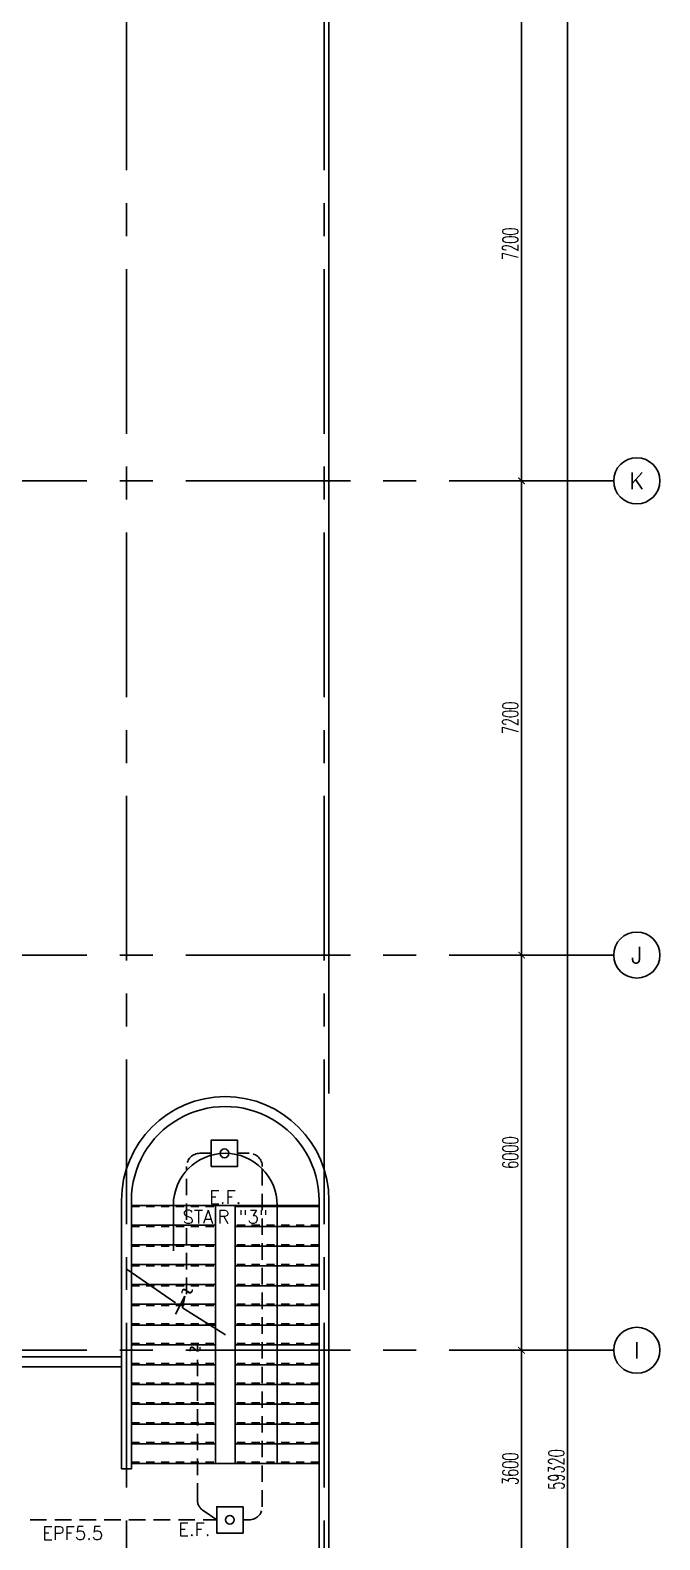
# Model space of a CAD drawing. Extents: x -0.3 to 93.5, y -1.1 to 78.4.
# Drawn here: x 83.97 to 93.53, y 34.09 to 57.01 of the extents above; entities that cross this region are included whole.
import ezdxf
from ezdxf.enums import TextEntityAlignment as Align

# ---------------------------------------------------------------- set-up
doc = ezdxf.new("R2010")
doc.units = 0
doc.header["$MEASUREMENT"] = 0
doc.header["$PDMODE"] = 34
for name, pattern in [('CENTERX2', [4, 2.5, -0.5, 0.5, -0.5]), ('HIDDEN', [0.375, 0.25, -0.125]), ('HIDDEN2', [0.1875, 0.125, -0.0625])]:
    doc.linetypes.add(name, pattern=pattern)
doc.layers.get('0').update_dxf_attribs({"linetype": 'CONTINUOUS'})
doc.layers.get('DEFPOINTS').update_dxf_attribs({"linetype": 'CONTINUOUS'})
for name, color, linetype in [('AX-CR', 11, 'CONTINUOUS'), ('AX-DIM', 11, 'CONTINUOUS'), ('AX-TXT', 2, 'CONTINUOUS'), ('AXES', 11, 'CENTERX2'), ('E-HLINE', 2, 'HIDDEN'), ('E-LITE', 4, 'CONTINUOUS'), ('E-TEXT', 4, 'CONTINUOUS'), ('RM-NAME', 11, 'CONTINUOUS'), ('ROOF', 11, 'CONTINUOUS'), ('STR', 11, 'CONTINUOUS'), ('WALL', 11, 'CONTINUOUS')]:
    doc.layers.add(name, color=color, linetype=linetype)
doc.styles.add('ROMANS', font='ROMANS.shx', dxfattribs={"width": 0.6})
doc.dimstyles.new('STANDARD in', dxfattribs={"dimtxt": 0.24, "dimasz": 0.1, "dimexe": 0.07, "dimexo": 0.05, "dimgap": 0.05, "dimtad": 1, "dimdec": 0, "dimlfac": 1000, "dimzin": 0, "dimdsep": 46, "dimtxsty": 'ROMANS', "dimblk": 'ARCHTICK', "dimcen": 0.05, "dimdle": 0.05, "dimclrd": 7, "dimclre": 7, "dimclrt": 2, "dimadec": 0, "dimazin": 0, "dimtfac": 1, "dimtdec": 0, "dimtmove": 2, "dimatfit": 3, "dimldrblk": 'ARCHTICK', "dimfxl": 0, "dimtolj": 1, "dimtzin": 0, "dimarcsym": 0})

# ---------------------------------------------------------------- blocks, each defined once
blk = doc.blocks.new('_ARCHTICK')
at = {"color": 0, "linetype": 'ByBlock', "const_width": 0.15}
blk.add_lwpolyline([(-0.5, -0.5), (0.5, 0.5)], dxfattribs=at)
blk = doc.blocks.new('*D140')
at = {"layer": 'AX-DIM', "color": 7, "lineweight": -2, "ltscale": 0.3}
for p, q in [((83.282, 76.348), (83.282, 77.068)), ((88.507, 40.87), (88.507, 77.068)), ((83.232, 76.998), (88.557, 76.998))]:
    blk.add_line(p, q, dxfattribs=at)
at = {"layer": 'DEFPOINTS', "color": 0, "ltscale": 0.3}
for p in [(88.507, 76.998), (83.282, 76.298), (88.507, 40.82)]:
    blk.add_point(p, dxfattribs=at)
at = {"layer": 'AX-DIM', "color": 7, "lineweight": -2, "ltscale": 0.3, "xscale": 0.1, "yscale": 0.1, "zscale": 0.1, "rotation": 180}
blk.add_blockref('_ARCHTICK', (83.282, 76.998), dxfattribs=at)
at = {"layer": 'AX-DIM', "color": 7, "lineweight": -2, "ltscale": 0.3, "xscale": 0.1, "yscale": 0.1, "zscale": 0.1}
blk.add_blockref('_ARCHTICK', (88.507, 76.998), dxfattribs=at)
at = {"layer": 'AX-DIM', "color": 2, "ltscale": 0.3, "insert": (85.895, 77.168), "char_height": 0.24, "attachment_point": 5, "style": 'ROMANS'}
blk.add_mtext('\\A1;5225', dxfattribs=at)
blk = doc.blocks.new('*D125')
at = {"layer": 'AX-DIM', "color": 7, "lineweight": -2, "ltscale": 0.3}
for p, q in [((92.132, 64.87), (92.132, 5.45)), ((83.332, 64.82), (92.202, 64.82)), ((83.332, 5.5), (92.202, 5.5))]:
    blk.add_line(p, q, dxfattribs=at)
at = {"layer": 'DEFPOINTS', "color": 0, "ltscale": 0.3}
for p in [(83.282, 64.82), (83.282, 5.5), (92.132, 5.5)]:
    blk.add_point(p, dxfattribs=at)
at = {"layer": 'AX-DIM', "color": 7, "lineweight": -2, "ltscale": 0.3, "xscale": 0.1, "yscale": 0.1, "zscale": 0.1}
for p, rotation in [((92.132, 64.82), 90), ((92.132, 5.5), 270)]:
    blk.add_blockref('_ARCHTICK', p, dxfattribs=dict(at, rotation=rotation))
at = {"layer": 'AX-DIM', "color": 2, "ltscale": 0.3, "insert": (91.962, 35.16), "char_height": 0.24, "attachment_point": 5, "rotation": 90, "style": 'ROMANS'}
blk.add_mtext('\\A1;59320', dxfattribs=at)
blk = doc.blocks.new('*D130')
at = {"layer": 'AX-DIM', "color": 7, "lineweight": -2, "ltscale": 0.3}
for p, q in [((91.082, 42.97), (91.502, 42.97)), ((91.432, 43.02), (91.432, 36.92)), ((91.082, 36.97), (91.502, 36.97))]:
    blk.add_line(p, q, dxfattribs=at)
at = {"layer": 'DEFPOINTS', "color": 0, "ltscale": 0.3}
for p in [(91.032, 42.97), (91.032, 36.97), (91.432, 36.97)]:
    blk.add_point(p, dxfattribs=at)
at = {"layer": 'AX-DIM', "color": 7, "lineweight": -2, "ltscale": 0.3, "xscale": 0.1, "yscale": 0.1, "zscale": 0.1}
for p, rotation in [((91.432, 42.97), 90), ((91.432, 36.97), 270)]:
    blk.add_blockref('_ARCHTICK', p, dxfattribs=dict(at, rotation=rotation))
at = {"layer": 'AX-DIM', "color": 2, "ltscale": 0.3, "insert": (91.262, 39.97), "char_height": 0.24, "attachment_point": 5, "rotation": 90, "style": 'ROMANS'}
blk.add_mtext('\\A1;6000', dxfattribs=at)
blk = doc.blocks.new('AXR')
at = {"layer": 'AX-CR'}
blk.add_circle((350, 0), 350, dxfattribs=at)
at = {"layer": 'AX-TXT', "style": 'ROMANS'}
blk.add_attdef('AX', text='', height=250, dxfattribs=at).set_placement((350, 0), align=Align.MIDDLE)
blk = doc.blocks.new('*D134')
at = {"layer": 'AX-DIM', "color": 7, "lineweight": -2, "ltscale": 0.3}
for p, q in [((91.082, 36.97), (91.502, 36.97)), ((91.432, 37.02), (91.432, 33.32)), ((91.082, 33.37), (91.502, 33.37))]:
    blk.add_line(p, q, dxfattribs=at)
at = {"layer": 'DEFPOINTS', "color": 0, "ltscale": 0.3}
for p in [(91.032, 36.97), (91.032, 33.37), (91.432, 33.37)]:
    blk.add_point(p, dxfattribs=at)
at = {"layer": 'AX-DIM', "color": 7, "lineweight": -2, "ltscale": 0.3, "xscale": 0.1, "yscale": 0.1, "zscale": 0.1}
for p, rotation in [((91.432, 36.97), 90), ((91.432, 33.37), 270)]:
    blk.add_blockref('_ARCHTICK', p, dxfattribs=dict(at, rotation=rotation))
at = {"layer": 'AX-DIM', "color": 2, "ltscale": 0.3, "insert": (91.262, 35.17), "char_height": 0.24, "attachment_point": 5, "rotation": 90, "style": 'ROMANS'}
blk.add_mtext('\\A1;3600', dxfattribs=at)
blk = doc.blocks.new('*D142')
at = {"layer": 'AX-DIM', "color": 7, "lineweight": -2, "ltscale": 0.3}
for p, q in [((91.082, 57.37), (91.502, 57.37)), ((91.432, 57.42), (91.432, 50.12)), ((91.082, 50.17), (91.502, 50.17))]:
    blk.add_line(p, q, dxfattribs=at)
at = {"layer": 'DEFPOINTS', "color": 0, "ltscale": 0.3}
for p in [(91.032, 57.37), (91.032, 50.17), (91.432, 50.17)]:
    blk.add_point(p, dxfattribs=at)
at = {"layer": 'AX-DIM', "color": 7, "lineweight": -2, "ltscale": 0.3, "xscale": 0.1, "yscale": 0.1, "zscale": 0.1}
for p, rotation in [((91.432, 57.37), 90), ((91.432, 50.17), 270)]:
    blk.add_blockref('_ARCHTICK', p, dxfattribs=dict(at, rotation=rotation))
at = {"layer": 'AX-DIM', "color": 2, "ltscale": 0.3, "insert": (91.262, 53.77), "char_height": 0.24, "attachment_point": 5, "rotation": 90, "style": 'ROMANS'}
blk.add_mtext('\\A1;7200', dxfattribs=at)
blk = doc.blocks.new('*D143')
at = {"layer": 'AX-DIM', "color": 7, "lineweight": -2, "ltscale": 0.3}
for p, q in [((91.432, 50.22), (91.432, 42.92)), ((91.082, 50.17), (91.502, 50.17)), ((91.082, 42.97), (91.502, 42.97))]:
    blk.add_line(p, q, dxfattribs=at)
at = {"layer": 'DEFPOINTS', "color": 0, "ltscale": 0.3}
for p in [(91.032, 50.17), (91.032, 42.97), (91.432, 42.97)]:
    blk.add_point(p, dxfattribs=at)
at = {"layer": 'AX-DIM', "color": 7, "lineweight": -2, "ltscale": 0.3, "xscale": 0.1, "yscale": 0.1, "zscale": 0.1}
for p, rotation in [((91.432, 50.17), 90), ((91.432, 42.97), 270)]:
    blk.add_blockref('_ARCHTICK', p, dxfattribs=dict(at, rotation=rotation))
at = {"layer": 'AX-DIM', "color": 2, "ltscale": 0.3, "insert": (91.262, 46.57), "char_height": 0.24, "attachment_point": 5, "rotation": 90, "style": 'ROMANS'}
blk.add_mtext('\\A1;7200', dxfattribs=at)

msp = doc.modelspace()

# ---------------------------------------------------------------- linework, layer by layer
for p, q in [((86.1758, 37.6902), (85.4444, 38.1979)), ((86.3162, 37.7888), (86.1758, 37.5199)), ((86.2811, 37.6134), (86.3162, 37.7888)), ((86.9363, 37.2043), (86.2811, 37.6134))]:
    msp.add_line(p, q)
at = {"layer": 'AXES'}
for p, q in [((85.4324, -1.1143), (85.4324, 77.6984)), ((88.4324, -1.1143), (88.4324, 77.6984)), ((92.8324, 50.17), (40.7424, 50.17)), ((92.8324, 42.97), (24.7924, 42.97)), ((92.8324, 42.97), (40.7424, 42.97)), ((92.8324, 36.97), (40.7424, 36.97))]:
    msp.add_line(p, q, dxfattribs=at)
at = {"layer": 'E-HLINE', "color": 4}
for p, q in [((86.7208, 39.9601), (86.546, 39.9601)), ((87.1208, 39.9601), (87.2956, 39.9601)), ((86.346, 37.823), (86.346, 39.7601)), ((87.4956, 34.595), (87.4956, 39.7601)), ((86.5093, 34.7007), (86.5093, 37.0502)), ((83.9699, 34.395), (86.8025, 34.395)), ((86.8025, 34.395), (86.5966, 34.5355)), ((87.2025, 34.395), (87.2956, 34.395))]:
    msp.add_line(p, q, dxfattribs=at)
for centre, start, end in [((86.546, 39.7601), 90, 180), ((87.2956, 39.7601), 0, 90), ((86.7093, 34.7007), 180, 235.69865), ((87.2956, 34.595), 270, 0)]:
    msp.add_arc(centre, 0.2, start, end, dxfattribs=at)
at = {"layer": 'E-LITE'}
for points in [[(87.1208, 40.1601), (87.1208, 39.7601), (86.7208, 39.7601), (86.7208, 40.1601)], [(87.2025, 34.595), (87.2025, 34.195), (86.8025, 34.195), (86.8025, 34.595)]]:
    msp.add_lwpolyline(points, close=True, dxfattribs=at)
for centre in [(86.9208, 39.9601), (87.0025, 34.395)]:
    msp.add_circle(centre, 0.0667, dxfattribs=at)
at = {"layer": 'ROOF'}
for p, q in [((86.7824, 39.1702), (86.7824, 35.2502)), ((86.7824, 39.1702), (87.0824, 39.1702)), ((87.0824, 39.1702), (87.0824, 35.2502)), ((85.3574, 36.87), (83.2824, 36.87)), ((85.3574, 36.72), (83.2824, 36.72)), ((87.0824, 35.2502), (86.7824, 35.2502))]:
    msp.add_line(p, q, dxfattribs=at)
at = {"layer": 'STR'}
for p, q in [((85.5074, 39.1702), (86.7824, 39.1702)), ((86.1449, 38.4771), (86.1449, 39.1726)), ((88.3574, 39.1702), (87.0824, 39.1702)), ((88.3574, 39.1502), (87.0824, 39.1502)), ((87.7199, 35.2502), (87.7199, 39.1726)), ((85.5074, 38.8702), (86.7824, 38.8702)), ((88.3574, 38.8502), (87.0824, 38.8502)), ((85.5074, 38.5702), (86.7824, 38.5702)), ((88.3574, 38.5502), (87.0824, 38.5502)), ((85.5074, 38.2702), (86.7824, 38.2702)), ((88.3574, 38.2502), (87.0824, 38.2502)), ((85.5074, 37.9702), (86.7824, 37.9702)), ((88.3574, 37.9502), (87.0824, 37.9502)), ((85.5074, 37.6702), (86.7824, 37.6702)), ((88.3574, 37.6502), (87.0824, 37.6502)), ((86.6706, 37.3702), (86.7824, 37.3702)), ((85.5074, 37.3502), (86.7824, 37.3502)), ((86.7026, 37.3502), (86.7824, 37.3502)), ((88.3574, 37.3502), (87.0824, 37.3502)), ((85.5074, 37.0502), (86.7824, 37.0502)), ((88.3574, 37.0502), (87.0824, 37.0502)), ((85.5074, 36.7502), (86.7824, 36.7502)), ((88.3574, 36.7502), (87.0824, 36.7502)), ((85.5074, 36.4502), (86.7824, 36.4502)), ((88.3574, 36.4502), (87.0824, 36.4502)), ((85.5074, 36.1502), (86.7824, 36.1502)), ((88.3574, 36.1502), (87.0824, 36.1502)), ((85.5074, 35.8502), (86.7824, 35.8502)), ((88.3574, 35.8502), (87.0824, 35.8502)), ((85.5074, 35.5502), (86.7824, 35.5502)), ((88.3574, 35.5502), (87.0824, 35.5502)), ((85.5074, 35.2502), (86.7824, 35.2502)), ((88.3574, 35.2502), (87.0824, 35.2502))]:
    msp.add_line(p, q, dxfattribs=at)
at = {"layer": 'STR', "linetype": 'HIDDEN2'}
for p, q in [((85.5074, 39.1502), (86.7824, 39.1502)), ((88.3574, 39.1702), (87.0824, 39.1702)), ((88.3574, 39.1502), (87.0824, 39.1502)), ((85.5074, 38.8502), (86.7824, 38.8502)), ((88.3574, 38.8702), (87.0824, 38.8702)), ((85.5074, 38.5502), (86.7824, 38.5502)), ((88.3574, 38.5702), (87.0824, 38.5702)), ((85.5074, 38.2502), (86.7824, 38.2502)), ((88.3574, 38.2702), (87.0824, 38.2702)), ((85.5074, 37.9502), (86.7824, 37.9502)), ((88.3574, 37.9702), (87.0824, 37.9702)), ((85.5074, 37.6502), (86.7824, 37.6502)), ((88.3574, 37.6702), (87.0824, 37.6702)), ((85.5074, 37.3702), (86.7824, 37.3702)), ((86.6706, 37.3702), (86.7824, 37.3702)), ((88.3574, 37.3702), (87.0824, 37.3702)), ((86.7026, 37.3502), (86.7824, 37.3502)), ((85.5074, 37.0702), (86.7824, 37.0702)), ((88.3574, 37.0702), (87.0824, 37.0702)), ((85.5074, 36.7702), (86.7824, 36.7702)), ((88.3574, 36.7702), (87.0824, 36.7702)), ((85.5074, 36.4702), (86.7824, 36.4702)), ((88.3574, 36.4702), (87.0824, 36.4702)), ((85.5074, 36.1702), (86.7824, 36.1702)), ((88.3574, 36.1702), (87.0824, 36.1702)), ((85.5074, 35.8702), (86.7824, 35.8702)), ((88.3574, 35.8702), (87.0824, 35.8702)), ((85.5074, 35.5702), (86.7824, 35.5702)), ((88.3574, 35.5702), (87.0824, 35.5702)), ((85.5074, 35.2702), (86.7824, 35.2702)), ((88.3574, 35.2702), (87.0824, 35.2702))]:
    msp.add_line(p, q, dxfattribs=at)
at = {"layer": 'STR'}
msp.add_arc((86.9324, 39.1726), 0.7875, 0, 180, dxfattribs=at)
at = {"layer": 'WALL'}
for p, q in [((85.3574, 39.2455), (85.3574, 35.17)), ((85.5074, 39.2455), (85.5074, 35.17)), ((88.3574, 39.2455), (88.3574, 33.62)), ((88.5074, 39.2455), (88.5074, 33.47))]:
    msp.add_line(p, q, dxfattribs=at)
at = {"layer": 'WALL', "linetype": 'ByBlock', "ltscale": 0.3}
msp.add_line((85.5074, 35.17), (85.3574, 35.17), dxfattribs=at)
at = {"layer": 'WALL'}
for radius, end in [(1.575, 180), (1.425, 180.00002)]:
    msp.add_arc((86.9324, 39.2455), radius, 0, end, dxfattribs=at)

# ---------------------------------------------------------------- block references
at = {"layer": 'AXES', "xscale": 0.0009999999892897904, "yscale": 0.000999999996565748, "zscale": 0.001}
for p, values in [((92.8324, 50.17), {'AX': 'K'}), ((92.8324, 42.97), {'AX': 'J'}), ((92.8324, 36.97), {'AX': 'I'})]:
    msp.add_blockref('AXR', p, dxfattribs=at).add_auto_attribs(values)

# ---------------------------------------------------------------- texts
at = {"layer": 'E-TEXT', "color": 4, "style": 'ROMANS'}
for p in [(86.4549, 37.9515), (86.5736, 37.0723)]:
    msp.add_text('~', height=0.2, rotation=180, dxfattribs=at).set_placement(p)
msp.add_text(' EPF5.5', height=0.2, dxfattribs=at).set_placement((84.0139, 34.0928))
at = {"layer": 'RM-NAME', "style": 'ROMANS'}
for s, p in [('E.F.', (86.9321, 39.2945)), ('STAIR "3"', (86.9321, 38.9945)), ('E.F.', (86.4626, 34.2508))]:
    msp.add_text(s, height=0.2, dxfattribs=at).set_placement(p, align=Align.MIDDLE)

# ---------------------------------------------------------------- dimensions: what is measured, and where the dimension line sits
at = {"layer": 'AX-DIM'}
dim = msp.add_linear_dim(base=(88.5074, 76.9984), p1=(83.2824, 76.2984), p2=(88.5074, 40.82), dimstyle='STANDARD in', dxfattribs=at)
dim.commit()
dim.dimension.update_dxf_attribs({"geometry": '*D140', "text_midpoint": (85.8949, 77.1684)})
for base, p1, p2, picture, middle in [((92.1324, 5.5), (83.2824, 64.82), (83.2824, 5.5), '*D125', (91.9624, 35.16)), ((91.4324, 50.17), (91.0324, 57.37), (91.0324, 50.17), '*D142', (91.2624, 53.77)), ((91.4324, 42.97), (91.0324, 50.17), (91.0324, 42.97), '*D143', (91.2624, 46.57)), ((91.4324, 36.97), (91.0324, 42.97), (91.0324, 36.97), '*D130', (91.2624, 39.97)), ((91.4324, 33.37), (91.0324, 36.97), (91.0324, 33.37), '*D134', (91.2624, 35.17))]:
    dim = msp.add_linear_dim(base=base, p1=p1, p2=p2, angle=270, dimstyle='STANDARD in', dxfattribs=at)
    dim.commit()
    dim.dimension.update_dxf_attribs({"geometry": picture, "text_midpoint": middle})

doc.saveas('drawing.dxf')
